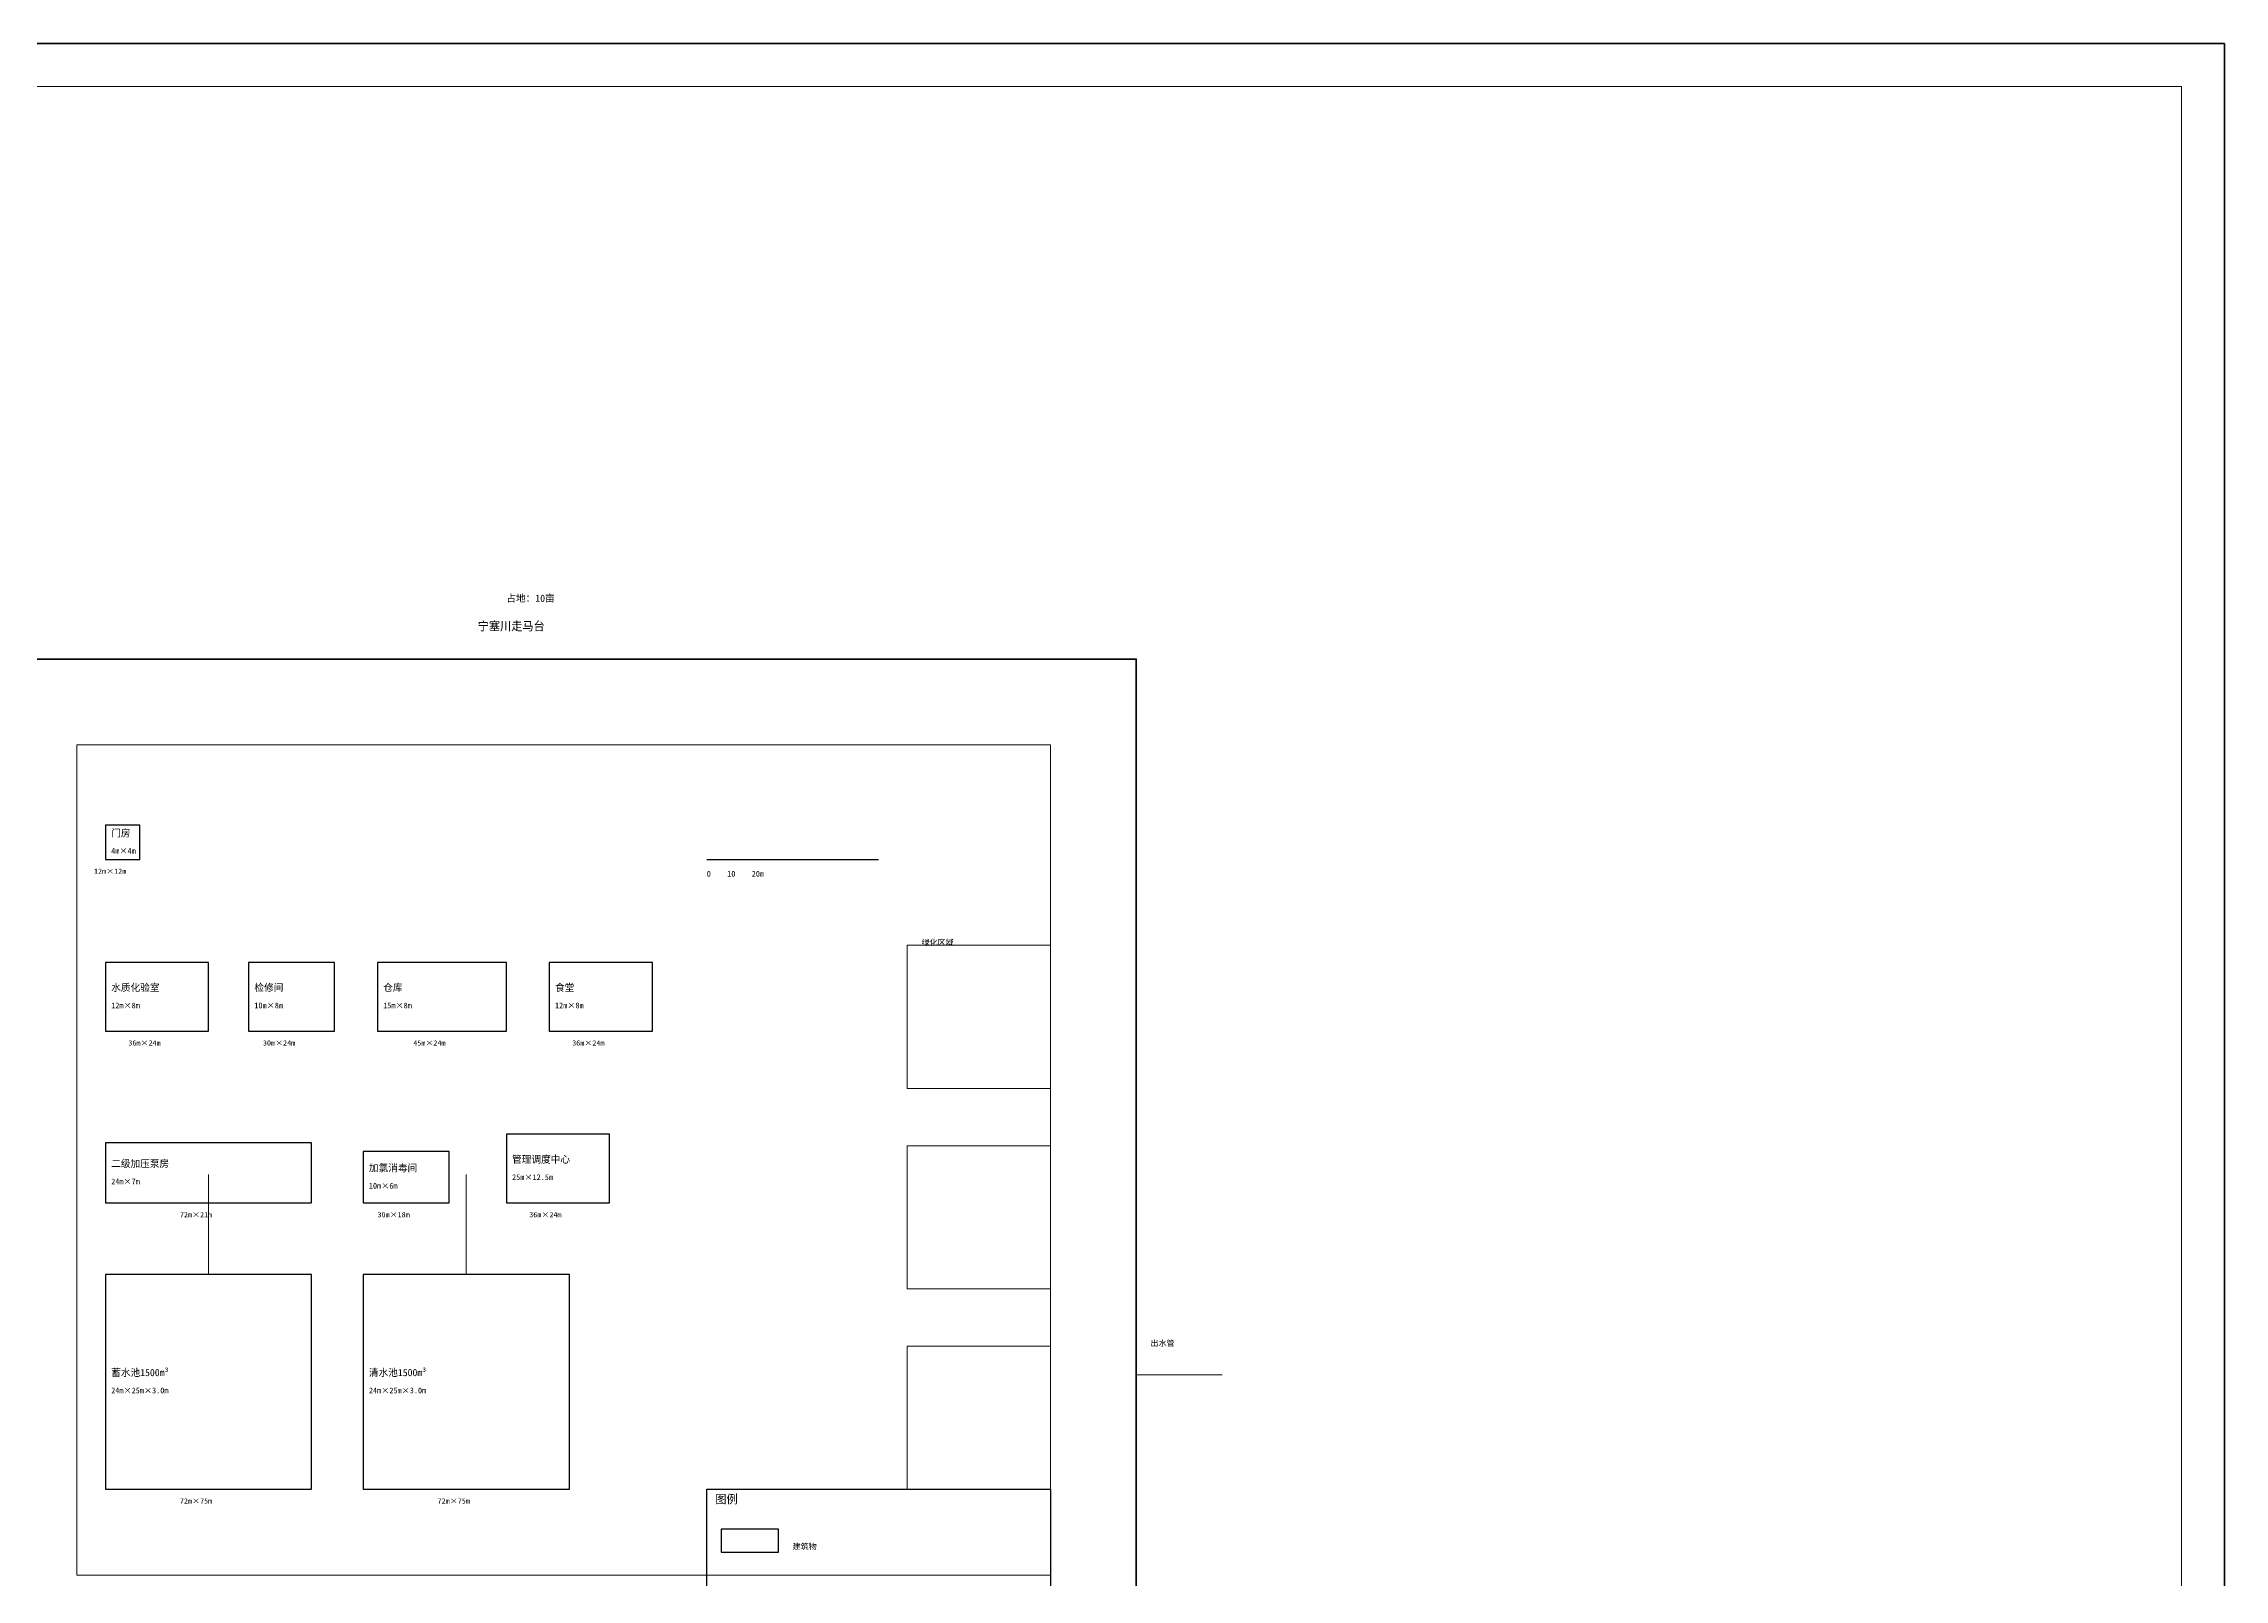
# Model space of a CAD drawing. Header units: millimetres. Extents: x 0 to 1160, y 0 to 810.
# Drawn here: x 398 to 1160, y 274 to 810 of the extents above; entities that cross this region are included whole.
import ezdxf

# ---------------------------------------------------------------- set-up
doc = ezdxf.new("R2010")
doc.units = ezdxf.units.MM
for name, color, linetype in [('BUILDING', 7, 'Continuous'), ('FRAME', 7, 'Continuous'), ('GREEN', 7, 'Continuous'), ('LABEL', 7, 'Continuous'), ('PIPE', 7, 'Continuous'), ('ROAD', 7, 'Continuous'), ('WALL', 7, 'Continuous')]:
    doc.layers.add(name, color=color, linetype=linetype)

msp = doc.modelspace()

# ---------------------------------------------------------------- linework, layer by layer
at = {"layer": 'BUILDING', "color": 7, "lineweight": 25}
for points in [[(420, 525), (432, 525), (432, 537), (420, 537), (420, 525)], [(420, 465), (456, 465), (456, 489), (420, 489), (420, 465)], [(470, 465), (500, 465), (500, 489), (470, 489), (470, 465)], [(515, 465), (560, 465), (560, 489), (515, 489), (515, 465)], [(575, 465), (611, 465), (611, 489), (575, 489), (575, 465)], [(560, 405), (596, 405), (596, 429), (560, 429), (560, 405)], [(420, 405), (492, 405), (492, 426), (420, 426), (420, 405)], [(510, 405), (540, 405), (540, 423), (510, 423), (510, 405)], [(420, 305), (492, 305), (492, 380), (420, 380), (420, 305)], [(510, 305), (582, 305), (582, 380), (510, 380), (510, 305)], [(635, 283), (655, 283), (655, 291), (635, 291), (635, 283)]]:
    msp.add_lwpolyline(points, dxfattribs=at)
at = {"layer": 'FRAME', "color": 7, "lineweight": 50}
for p, q in [((1160, 810), (0, 810)), ((1160, 0), (1160, 810))]:
    msp.add_line(p, q, dxfattribs=at)
at = {"layer": 'FRAME', "color": 7, "lineweight": 13}
for p, q in [((1145, 795), (15, 795)), ((1145, 15), (1145, 795))]:
    msp.add_line(p, q, dxfattribs=at)
at = {"layer": 'FRAME', "color": 7, "lineweight": 25}
msp.add_line((630, 525), (690, 525), dxfattribs=at)
at = {"layer": 'GREEN', "color": 7, "lineweight": 13}
for points in [[(700, 445), (750, 445), (750, 495), (700, 495), (700, 445)], [(700, 375), (750, 375), (750, 425), (700, 425), (700, 375)], [(700, 305), (750, 305), (750, 355), (700, 355), (700, 305)]]:
    msp.add_lwpolyline(points, dxfattribs=at)
at = {"layer": 'LABEL', "color": 7, "lineweight": 25}
msp.add_lwpolyline([(630, 305), (750, 305), (750, 215), (630, 215), (630, 305)], dxfattribs=at)
at = {"layer": 'PIPE', "color": 7, "lineweight": 20}
for p, q in [((456, 380), (456, 415)), ((546, 380), (546, 415)), ((780, 345), (810, 345))]:
    msp.add_line(p, q, dxfattribs=at)
at = {"layer": 'ROAD', "color": 7, "lineweight": 13}
for p, q in [((750, 565), (410, 565)), ((410, 565), (410, 275)), ((750, 275), (750, 565)), ((410, 275), (750, 275))]:
    msp.add_line(p, q, dxfattribs=at)
at = {"layer": 'WALL', "color": 7, "lineweight": 35}
msp.add_lwpolyline([(380, 245), (780, 245), (780, 595), (380, 595), (380, 245)], dxfattribs=at)

# ---------------------------------------------------------------- texts
for s, height, p in [('占地：10亩', 2.5, (560, 615)), ('宁塞川走马台', 3, (550, 605)), ('门房', 2.5, (422, 533)), ('4m×4m', 2, (422, 527)), ('12m×12m', 1.8, (416, 520)), ('0    10    20m', 2, (630, 519)), ('绿化区域', 2, (705, 495)), ('水质化验室', 2.5, (422, 479)), ('检修间', 2.5, (472, 479)), ('仓库', 2.5, (517, 479)), ('食堂', 2.5, (577, 479)), ('12m×8m', 2, (422, 473)), ('10m×8m', 2, (472, 473)), ('15m×8m', 2, (517, 473)), ('12m×8m', 2, (577, 473)), ('36m×24m', 1.8, (428, 460)), ('30m×24m', 1.8, (475, 460)), ('45m×24m', 1.8, (527.5, 460)), ('36m×24m', 1.8, (583, 460)), ('二级加压泵房', 2.5, (422, 417.5)), ('管理调度中心', 2.5, (562, 419)), ('24m×7m', 2, (422, 411.5)), ('加氯消毒间', 2.5, (512, 416)), ('10m×6m', 2, (512, 410)), ('25m×12.5m', 2, (562, 413)), ('72m×21m', 1.8, (446, 400)), ('30m×18m', 1.8, (515, 400)), ('36m×24m', 1.8, (568, 400)), ('出水管', 2, (785, 355)), ('蓄水池1500m³', 2.5, (422, 344.5)), ('清水池1500m³', 2.5, (512, 344.5)), ('24m×25m×3.0m', 2, (422, 338.5)), ('24m×25m×3.0m', 2, (512, 338.5)), ('72m×75m', 1.8, (446, 300)), ('72m×75m', 1.8, (536, 300)), ('图例', 3, (633, 300)), ('建筑物', 2, (660, 284))]:
    msp.add_text(s, height=height).set_placement(p)

doc.saveas('drawing.dxf')
